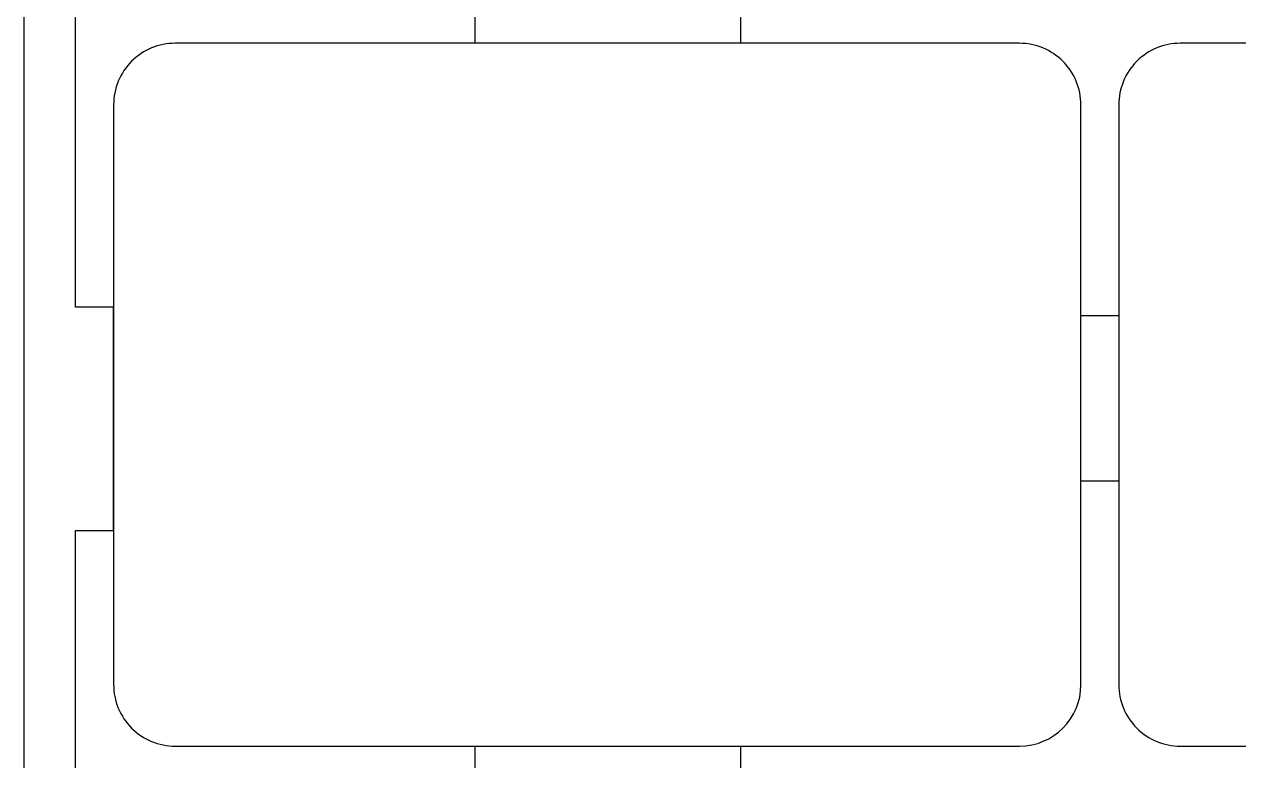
# Model space of a CAD drawing. Extents: x 24 to 162, y 5 to 143.
# Drawn here: x 23.5 to 92.6, y 46.1 to 88 of the extents above; entities that cross this region are included whole.
import ezdxf

# ---------------------------------------------------------------- set-up
doc = ezdxf.new("R2010")
doc.units = 0
doc.layers.add('BG_OUTLINE', color=7, linetype='CONTINUOUS')

msp = doc.modelspace()

# ---------------------------------------------------------------- linework, layer by layer
at = {"layer": 'BG_OUTLINE'}
for points in [[(28.629356, 8.286242), (23.549356, 8.286242), (23.549356, 125.614176), (28.629356, 125.614176), (28.629356, 101.14915)], [(28.629356, 27.72791), (26.455624, 27.72791), (26.455624, 59.228482), (28.629356, 59.228482), (28.629356, 71.924418), (26.469848, 71.924418), (26.469848, 106.17327), (28.629356, 106.17327)]]:
    msp.add_lwpolyline(points, dxfattribs=at)
for points in [[(49.190402, 86.950296), (49.190402, 89.114376), (64.281812, 89.114376), (64.281812, 86.950296)], [(83.629246, 62.029086), (83.629246, 71.452486), (85.779356, 71.452486), (85.779356, 62.029086)], [(49.190402, 44.786296), (49.190402, 46.950376), (64.281812, 46.950376), (64.281812, 44.786296)]]:
    msp.add_lwpolyline(points, close=True, dxfattribs=at)
for points in [[(32.12973, 46.950376), (80.129634, 46.950376, 0.414205), (83.629246, 50.450242), (83.629246, 83.450176, 0.414226), (80.129634, 86.950296), (32.12973, 86.950296, 0.414268), (28.629356, 83.450176), (28.629356, 50.450242, 0.414248)], [(89.27973, 46.950376), (137.279634, 46.950376, 0.414205), (140.779246, 50.450242), (140.779246, 83.450176, 0.414226), (137.279634, 86.950296), (89.27973, 86.950296, 0.414268), (85.779356, 83.450176), (85.779356, 50.450242, 0.414248)]]:
    msp.add_lwpolyline(points, format="xyb", close=True, dxfattribs=at)

doc.saveas('drawing.dxf')
